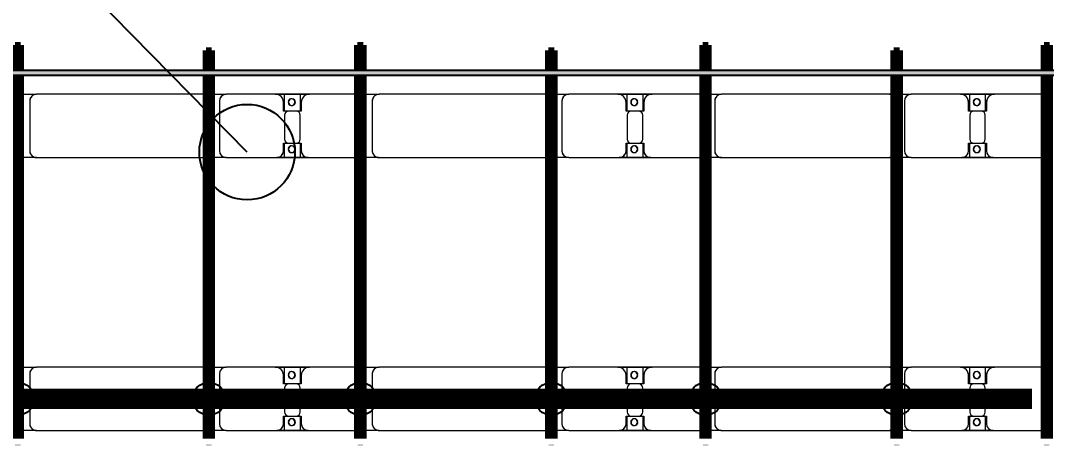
# Model space of a CAD drawing. Header units: millimetres. Extents: x -268744 to 115753, y -96240 to -10461.
# Drawn here: x -99085 to -91568, y -22607 to -19543 of the extents above; entities that cross this region are included whole.
import ezdxf

# ---------------------------------------------------------------- set-up
doc = ezdxf.new("R2010")
doc.units = ezdxf.units.MM
for name, color, linetype, lineweight in [('A-ANNO-DIMS', 211, 'Continuous', 9), ('A-ANNO-DIMS-900', 211, 'Continuous', 9), ('A-GENM', 13, 'Continuous', 9), ('S-BEAM', 12, 'Continuous', 9)]:
    doc.layers.add(name, color=color, linetype=linetype, lineweight=lineweight)
for name, color, linetype in [('GC-BICH NEO', 6, 'Continuous'), ('GC-DAY NEO', 5, 'Continuous'), ('GC-HOP 40x60 GIA CUONG', 1, 'Continuous')]:
    doc.layers.add(name, color=color, linetype=linetype)
doc.styles.add('Trebuchet MS', font='trebuc.ttf', dxfattribs={"width": 0.8, "height": 2700})
doc.dimstyles.new('Arc_Length_-_3mm_Trebuchet_MS_3', dxfattribs={"dimscale": 304.8, "dimtxt": 2783.567448, "dimasz": 2.952756, "dimexe": 4.429134, "dimexo": 4.429134, "dimgap": 0.885827, "dimtad": 1, "dimdec": 0, "dimrnd": 10, "dimzin": 0, "dimdsep": 46, "dimtxsty": 'Trebuchet MS', "dimblk1": 'OBLIQUE', "dimblk2": 'OBLIQUE', "dimsah": 1, "dimcen": 0.09, "dimdle": 2.952756, "dimazin": 0, "dimtfac": 1, "dimtdec": 4, "dimtix": 1, "dimtmove": 0, "dimatfit": 3, "dimfxl": 1, "dimtvp": 1, "dimtfill": 1, "dimtolj": 1, "dimtzin": 0, "dimarcsym": 2})

# ---------------------------------------------------------------- blocks, each defined once
blk = doc.blocks.new('Dầm C52 - Hộp 40x60-V24-KHUNG KẾT CẤU BÈ PIN 1')
at = {"layer": 'S-BEAM', "lineweight": 25}
blk.add_hatch(color=4, dxfattribs=at).paths.add_polyline_path([(-145811, -20), (145811, -20), (145811, 20), (-145811, 20)])
at = {"layer": 'S-BEAM', "color": 4, "lineweight": 25}
for p, q in [((-145811, 20), (145811, 20)), ((145811, -20), (-145811, -20))]:
    blk.add_line(p, q, dxfattribs=at)
blk = doc.blocks.new('Dầm C52 - Dầm C52-V2-KHUNG KẾT CẤU BÈ PIN 1')
at = {"layer": 'S-BEAM', "lineweight": 140}
h = blk.add_hatch(color=1, dxfattribs=at)
h.paths.add_polyline_path([(-25480.9, 20), (-25480.9, -20), (-25440.9, -20), (-25440.9, 20)])
h.paths.add_polyline_path([(-25400.9, 20), (-25400.9, -20), (-19440.9, -20), (-19443, 20), (-24983.5, 20)])
h.paths.add_polyline_path([(-19400.9, 20), (-19400.9, -20), (-13440.9, -20), (-13440.9, 20), (-18519.6, 20)])
h.paths.add_polyline_path([(-13400.9, -20), (-7440.9, -20), (-7440.9, 20), (-13400.9, 20)])
h.paths.add_polyline_path([(-7400.9, 20), (-7400.9, -20), (-1440.9, -20), (-1440.9, 20), (-6515.3, 20)])
h.paths.add_polyline_path([(-1400.9, 20), (-1400.9, -20), (4559.1, -20), (4559.1, 20), (-974.9, 20)])
h.paths.add_polyline_path([(4599.1, -20), (10559.1, -20), (10559.1, 20), (4599.1, 20)])
h.paths.add_polyline_path([(10599.1, -20), (16559.1, -20), (16559.1, 20), (10599.1, 20)])
h.paths.add_polyline_path([(16599.1, 20), (16599.1, -20), (22559.1, -20), (22559.1, 20), (17493.2, 20)])
h.paths.add_polyline_path([(22599.1, 20), (22599.1, -20), (25259.1, -20), (25259.1, 20), (23033.7, 20)])
h.paths.add_polyline_path([(25299.1, -20), (25480.9, -20), (25480.9, 20), (25299.1, 20)])
at = {"layer": 'S-BEAM', "color": 1, "lineweight": 140}
for p, q in [((22599.1, 20), (25259.1, 20)), ((25299.1, 20), (25480.9, 20)), ((25480.9, 20), (25480.9, -20)), ((25259.1, -20), (22599.1, -20)), ((25480.9, -20), (25299.1, -20))]:
    blk.add_line(p, q, dxfattribs=at)
blk = doc.blocks.new('Dầm C52 - Dầm C52-102503-KHUNG KẾT CẤU BÈ PIN 1')
at = {"layer": 'S-BEAM', "lineweight": 140}
h = blk.add_hatch(color=1, dxfattribs=at)
h.paths.add_polyline_path([(-25480.9, 20), (-25480.9, -20), (-25440.9, -20), (-25440.9, 20)])
h.paths.add_polyline_path([(-25400.9, 20), (-25400.9, -20), (-19440.9, -20), (-19443, 20), (-24983.5, 20)])
h.paths.add_polyline_path([(-19400.9, 20), (-19400.9, -20), (-13440.9, -20), (-13440.9, 20), (-17596.2, 20)])
h.paths.add_polyline_path([(-13400.9, -20), (-7440.9, -20), (-7440.9, 20), (-13400.9, 20)])
h.paths.add_polyline_path([(-7400.9, -20), (-1440.9, -20), (-1440.9, 20), (-7400.9, 20)])
h.paths.add_polyline_path([(-1400.9, -20), (4559.1, -20), (4559.1, 20), (-1400.9, 20)])
h.paths.add_polyline_path([(4599.1, -20), (10559.1, -20), (10559.1, 20), (4599.1, 20)])
h.paths.add_polyline_path([(10599.1, 20), (10599.1, -20), (16559.1, -20), (16559.1, 20), (11952.8, 20)])
h.paths.add_polyline_path([(16599.1, -20), (22559.1, -20), (22559.1, 20), (16599.1, 20)])
h.paths.add_polyline_path([(22599.1, -20), (25259.1, -20), (25259.1, 20), (22599.1, 20)])
h.paths.add_polyline_path([(25299.1, -20), (25441.8, -20), (25441.8, 20), (25299.1, 20)])
at = {"layer": 'S-BEAM', "color": 1, "lineweight": 140}
for p, q in [((22599.1, 20), (25259.1, 20)), ((25299.1, 20), (25441.8, 20)), ((25441.8, 20), (25441.8, -20)), ((25259.1, -20), (22599.1, -20)), ((25441.8, -20), (25299.1, -20))]:
    blk.add_line(p, q, dxfattribs=at)
blk = doc.blocks.new('Dai phao do pin - DẢI PHAO ĐỠ PIN-V74-KHUNG KẾT CẤU BÈ PIN 1')
at = {"layer": 'A-GENM', "color": 7}
for p, q in [((9302.6, 241.6), (9419.7, 241.6)), ((9302.6, 241.6), (9419.7, 241.6)), ((10650.3, 241.6), (9419.7, 241.6)), ((10650.3, 241.6), (10662.6, 241.6)), ((10650.3, 241.6), (10662.6, 241.6)), ((10702.6, 241.6), (10809.7, 241.6)), ((10702.6, 241.6), (10809.7, 241.6)), ((11169.7, 241.6), (10809.7, 241.6)), ((11169.7, 241.6), (11352.2, 241.6)), ((11352.2, 241.6), (11169.7, 241.6)), ((11237.8, 241.6), (11420.3, 241.6)), ((11237.8, 116.2), (11237.8, 241.6)), ((11420.3, 241.6), (11237.8, 241.6)), ((11352.2, 241.6), (11352.2, 116.2)), ((11770.3, 241.6), (11420.3, 241.6)), ((11812.6, 241.6), (11929.7, 241.6)), ((11812.6, 241.6), (11929.7, 241.6)), ((13160.3, 241.6), (11929.7, 241.6)), ((13160.3, 241.6), (13172.6, 241.6)), ((13160.3, 241.6), (13172.6, 241.6)), ((13212.6, 241.6), (13319.7, 241.6)), ((13212.6, 241.6), (13319.7, 241.6)), ((13679.7, 241.6), (13319.7, 241.6)), ((13679.7, 241.6), (13862.2, 241.6)), ((13862.2, 241.6), (13679.7, 241.6)), ((13747.8, 241.6), (13930.3, 241.6)), ((13747.8, 116.2), (13747.8, 241.6)), ((13930.3, 241.6), (13747.8, 241.6)), ((13862.2, 241.6), (13862.2, 116.2)), ((14280.3, 241.6), (13930.3, 241.6)), ((14280.3, 241.6), (14302.6, 241.6)), ((14280.3, 241.6), (14302.6, 241.6)), ((14342.6, 241.6), (14439.7, 241.6)), ((14342.6, 241.6), (14439.7, 241.6)), ((15670.3, 241.6), (14439.7, 241.6)), ((15670.3, 241.6), (15702.6, 241.6)), ((15670.3, 241.6), (15702.6, 241.6)), ((15742.6, 241.6), (15829.7, 241.6)), ((15742.6, 241.6), (15829.7, 241.6)), ((16189.7, 241.6), (15829.7, 241.6)), ((16189.7, 241.6), (16372.2, 241.6)), ((16372.2, 241.6), (16189.7, 241.6)), ((16257.8, 241.6), (16439.8, 241.6)), ((16257.8, 116.2), (16257.8, 241.6)), ((16439.8, 241.6), (16257.8, 241.6)), ((16372.2, 241.6), (16372.2, 116.2)), ((16790.3, 241.6), (16440.3, 241.6)), ((16790.3, 241.6), (16802.6, 241.6)), ((16790.3, 241.6), (16802.6, 241.6)), ((9310.3, -173.4), (9310.3, 191.6)), ((9369.7, 191.6), (9369.7, -173.4)), ((10759.7, 191.6), (10759.7, -173.4)), ((11229.7, 118.2), (11229.7, 181.6)), ((11360.3, 181.6), (11360.3, 118.2)), ((11820.3, -173.4), (11820.3, 191.6)), ((11879.7, 191.6), (11879.7, -173.4)), ((13269.7, 191.6), (13269.7, -173.4)), ((13739.7, 118.2), (13739.7, 181.6)), ((13870.3, 181.6), (13870.3, 118.2)), ((14389.7, 191.6), (14389.7, -173.4)), ((15779.7, 191.6), (15779.7, -173.4)), ((16249.7, 118.2), (16249.7, 181.6)), ((16380.3, 181.6), (16380.3, 118.2)), ((11322.2, 118.2), (11229.7, 118.2)), ((11237.8, 88.2), (11237.8, -88.2)), ((11360.3, 118.2), (11267.8, 118.2)), ((11352.2, -88.2), (11352.2, 88.2)), ((13832.2, 118.2), (13739.7, 118.2)), ((13747.8, 88.2), (13747.8, -88.2)), ((13870.3, 118.2), (13777.8, 118.2)), ((13862.2, -88.2), (13862.2, 88.2)), ((16342.2, 118.2), (16249.7, 118.2)), ((16257.8, 88.2), (16257.8, -88.2)), ((16380.3, 118.2), (16287.8, 118.2)), ((16372.2, -88.2), (16372.2, 88.2)), ((11229.7, -173.4), (11229.7, -118.2)), ((11229.7, -118.2), (11322.2, -118.2)), ((11237.8, -223.4), (11237.8, -116.2)), ((11267.8, -118.2), (11360.3, -118.2)), ((11352.2, -116.2), (11352.2, -223.4)), ((11360.3, -118.2), (11360.3, -173.4)), ((13739.7, -173.4), (13739.7, -118.2)), ((13739.7, -118.2), (13832.2, -118.2)), ((13747.8, -223.4), (13747.8, -116.2)), ((13777.8, -118.2), (13870.3, -118.2)), ((13862.2, -116.2), (13862.2, -223.4)), ((13870.3, -118.2), (13870.3, -173.4)), ((16249.7, -173.4), (16249.7, -118.2)), ((16249.7, -118.2), (16342.2, -118.2)), ((16257.8, -223.4), (16257.8, -116.2)), ((16287.8, -118.2), (16380.3, -118.2)), ((16372.2, -116.2), (16372.2, -223.4)), ((16380.3, -118.2), (16380.3, -173.4)), ((9419.7, -223.4), (9302.6, -223.4)), ((9419.7, -223.4), (9302.6, -223.4)), ((9419.7, -223.4), (10650.3, -223.4)), ((10662.6, -223.4), (10650.3, -223.4)), ((10662.6, -223.4), (10650.3, -223.4)), ((10809.7, -223.4), (10702.6, -223.4)), ((10809.7, -223.4), (10702.6, -223.4)), ((10809.7, -223.4), (11179.7, -223.4)), ((11352.2, -223.4), (11179.7, -223.4)), ((11179.7, -223.4), (11352.2, -223.4)), ((11410.3, -223.4), (11237.8, -223.4)), ((11237.8, -223.4), (11410.3, -223.4)), ((11410.3, -223.4), (11770.3, -223.4)), ((11929.7, -223.4), (11812.6, -223.4)), ((11929.7, -223.4), (11812.6, -223.4)), ((11929.7, -223.4), (13160.3, -223.4)), ((13172.6, -223.4), (13160.3, -223.4)), ((13172.6, -223.4), (13160.3, -223.4)), ((13319.7, -223.4), (13212.6, -223.4)), ((13319.7, -223.4), (13212.6, -223.4)), ((13319.7, -223.4), (13689.7, -223.4)), ((13862.2, -223.4), (13689.7, -223.4)), ((13689.7, -223.4), (13862.2, -223.4)), ((13920.3, -223.4), (13747.8, -223.4)), ((13747.8, -223.4), (13920.3, -223.4)), ((13920.3, -223.4), (14280.3, -223.4)), ((14302.6, -223.4), (14280.3, -223.4)), ((14302.6, -223.4), (14280.3, -223.4)), ((14439.7, -223.4), (14342.6, -223.4)), ((14439.7, -223.4), (14342.6, -223.4)), ((14439.7, -223.4), (15670.3, -223.4)), ((15702.6, -223.4), (15670.3, -223.4)), ((15702.6, -223.4), (15670.3, -223.4)), ((15829.7, -223.4), (15742.6, -223.4)), ((15829.7, -223.4), (15742.6, -223.4)), ((15829.7, -223.4), (16199.7, -223.4)), ((16372.2, -223.4), (16199.7, -223.4)), ((16199.7, -223.4), (16372.2, -223.4)), ((16430.3, -223.4), (16257.8, -223.4)), ((16257.8, -223.4), (16430.3, -223.4)), ((16430.3, -223.4), (16790.3, -223.4)), ((16802.6, -223.4), (16790.3, -223.4)), ((16802.6, -223.4), (16790.3, -223.4))]:
    blk.add_line(p, q, dxfattribs=at)
for centre, radius, start, end in [((9419.7, 191.6), 50, 90, 180), ((9419.7, 191.6), 50, 105, 135), ((10650.3, 191.6), 50, 75.72455, 90), ((10650.3, 191.6), 50, 75.72455, 90), ((10809.7, 191.6), 50, 90, 180), ((10809.7, 191.6), 50, 105, 180), ((11169.7, 181.6), 60, 360, 90), ((11169.7, 181.6), 60, 360, 60), ((11420.3, 181.6), 60, 90, 180), ((11420.3, 181.6), 60, 120, 180), ((11929.7, 191.6), 50, 90, 180), ((11929.7, 191.6), 50, 105, 135), ((13160.3, 191.6), 50, 75.72455, 90), ((13160.3, 191.6), 50, 75.72455, 90), ((13319.7, 191.6), 50, 90, 180), ((13319.7, 191.6), 50, 105, 180), ((13679.7, 181.6), 60, 360, 90), ((13679.7, 181.6), 60, 360, 60), ((13930.3, 181.6), 60, 90, 180), ((13930.3, 181.6), 60, 120, 180), ((14280.3, 191.6), 50, 75, 90), ((14439.7, 191.6), 50, 90, 180), ((14439.7, 191.6), 50, 105, 135), ((15670.3, 191.6), 50, 45, 90), ((15670.3, 191.6), 50, 60, 90), ((15829.7, 191.6), 50, 90, 180), ((15829.7, 191.6), 50, 105, 180), ((16189.7, 181.6), 60, 0, 90), ((16189.7, 181.6), 60, 0, 60), ((16440.3, 181.6), 60, 90, 180), ((16440.3, 181.6), 60, 120, 180), ((16790.3, 191.6), 50, 75.72455, 90), ((9260.3, 191.6), 50, 360, 30), ((9260.3, 191.6), 50, 360, 30), ((9419.7, 191.6), 50, 150, 180), ((11288.6, 183.2), 25, 360, 180), ((11288.6, 183.2), 25, 180, 0), ((11288.6, 183.2), 25, 360, 165), ((11291.4, 183.2), 25, 360, 180), ((11291.4, 183.2), 25, 90, 180), ((11291.4, 183.2), 25, 180, 0), ((11291.4, 183.2), 25, 180, 300), ((11288.6, 183.2), 25, 210, 0), ((11291.4, 183.2), 25, 15, 75), ((11291.4, 183.2), 25, 330, 345), ((11770.3, 191.6), 50, 360, 30), ((11770.3, 191.6), 50, 360, 30), ((11929.7, 191.6), 50, 150, 180), ((13798.6, 183.2), 25, 0, 180), ((13798.6, 183.2), 25, 180, 0), ((13798.6, 183.2), 25, 360, 165), ((13801.4, 183.2), 25, 0, 180), ((13801.4, 183.2), 25, 90, 180), ((13801.4, 183.2), 25, 180, 0), ((13801.4, 183.2), 25, 180, 300), ((13798.6, 183.2), 25, 210, 360), ((13801.4, 183.2), 25, 15, 75), ((13801.4, 183.2), 25, 330, 345), ((14439.7, 191.6), 50, 150, 180), ((16308.6, 183.2), 25, 0, 180), ((16308.6, 183.2), 25, 180, 0), ((16308.6, 183.2), 25, 360, 165), ((16311.4, 183.2), 25, 0, 180), ((16311.4, 183.2), 25, 90, 180), ((16311.4, 183.2), 25, 180, 360), ((16311.4, 183.2), 25, 180, 300), ((16308.6, 183.2), 25, 210, 0), ((16311.4, 183.2), 25, 15, 75), ((16311.4, 183.2), 25, 330, 345), ((11267.8, 88.2), 30, 90, 180), ((11322.2, 88.2), 30, 0, 90), ((13777.8, 88.2), 30, 90, 180), ((13832.2, 88.2), 30, 360, 90), ((16287.8, 88.2), 30, 90, 180), ((16342.2, 88.2), 30, 0, 90), ((11267.8, -88.2), 30, 180, 270), ((11288.6, -161.8), 25, 0, 180), ((11288.6, -161.8), 25, 105, 165), ((11291.4, -161.8), 25, 0, 180), ((11291.4, -161.8), 25, 105, 180), ((11288.6, -161.8), 25, 360, 75), ((11291.4, -161.8), 25, 15, 75), ((11322.2, -88.2), 30, 270, 0), ((13777.8, -88.2), 30, 180, 270), ((13798.6, -161.8), 25, 0, 180), ((13798.6, -161.8), 25, 105, 165), ((13801.4, -161.8), 25, 0, 180), ((13801.4, -161.8), 25, 105, 180), ((13798.6, -161.8), 25, 0, 75), ((13801.4, -161.8), 25, 15, 75), ((13832.2, -88.2), 30, 270, 0), ((16287.8, -88.2), 30, 180, 270), ((16308.6, -161.8), 25, 360, 180), ((16308.6, -161.8), 25, 105, 165), ((16311.4, -161.8), 25, 0, 180), ((16311.4, -161.8), 25, 105, 180), ((16308.6, -161.8), 25, 0, 75), ((16311.4, -161.8), 25, 15, 75), ((16342.2, -88.2), 30, 270, 0), ((9260.3, -173.4), 50, 330, 360), ((9260.3, -173.4), 50, 330, 360), ((9419.7, -173.4), 50, 180, 270), ((9419.7, -173.4), 50, 180, 210), ((9419.7, -173.4), 50, 240, 270), ((10650.3, -173.4), 50, 270, 284.27545), ((10809.7, -173.4), 50, 180, 270), ((10809.7, -173.4), 50, 180, 255), ((11179.7, -173.4), 50, 270, 0), ((11179.7, -173.4), 50, 285, 0), ((11288.6, -161.8), 25, 180, 0), ((11288.6, -161.8), 25, 195, 0), ((11291.4, -161.8), 25, 180, 0), ((11291.4, -161.8), 25, 180, 270), ((11291.4, -161.8), 25, 285, 345), ((11410.3, -173.4), 50, 180, 270), ((11410.3, -173.4), 50, 180, 255), ((11770.3, -173.4), 50, 330, 360), ((11770.3, -173.4), 50, 330, 360), ((11929.7, -173.4), 50, 180, 270), ((11929.7, -173.4), 50, 180, 210), ((11929.7, -173.4), 50, 240, 270), ((13160.3, -173.4), 50, 270, 284.27545), ((13319.7, -173.4), 50, 180, 270), ((13319.7, -173.4), 50, 180, 255), ((13689.7, -173.4), 50, 270, 360), ((13689.7, -173.4), 50, 285, 360), ((13798.6, -161.8), 25, 180, 0), ((13798.6, -161.8), 25, 195, 0), ((13801.4, -161.8), 25, 180, 0), ((13801.4, -161.8), 25, 180, 270), ((13801.4, -161.8), 25, 285, 345), ((13920.3, -173.4), 50, 180, 270), ((13920.3, -173.4), 50, 180, 255), ((14280.3, -173.4), 50, 270, 285), ((14439.7, -173.4), 50, 180, 270), ((14439.7, -173.4), 50, 180, 210), ((14439.7, -173.4), 50, 240, 270), ((15670.3, -173.4), 50, 270, 315), ((15670.3, -173.4), 50, 285, 300), ((15829.7, -173.4), 50, 180, 270), ((15829.7, -173.4), 50, 180, 255), ((16199.7, -173.4), 50, 270, 360), ((16199.7, -173.4), 50, 285, 360), ((16308.6, -161.8), 25, 180, 360), ((16308.6, -161.8), 25, 195, 360), ((16311.4, -161.8), 25, 180, 0), ((16311.4, -161.8), 25, 180, 270), ((16311.4, -161.8), 25, 285, 345), ((16430.3, -173.4), 50, 180, 270), ((16430.3, -173.4), 50, 180, 255), ((16790.3, -173.4), 50, 270, 284.27545)]:
    blk.add_arc(centre, radius, start, end, dxfattribs=at)
blk = doc.blocks.new('Dai phao do pin - DẢI PHAO ĐỠ PIN-V75-KHUNG KẾT CẤU BÈ PIN 1')
at = {"layer": 'A-GENM', "color": 7}
for p, q in [((9302.6, 241.6), (9419.7, 241.6)), ((9302.6, 241.6), (9419.7, 241.6)), ((10650.3, 241.6), (9419.7, 241.6)), ((10650.3, 241.6), (10662.6, 241.6)), ((10650.3, 241.6), (10662.6, 241.6)), ((10702.6, 241.6), (10809.7, 241.6)), ((10702.6, 241.6), (10809.7, 241.6)), ((11169.7, 241.6), (10809.7, 241.6)), ((11169.7, 241.6), (11352.2, 241.6)), ((11352.2, 241.6), (11169.7, 241.6)), ((11237.8, 241.6), (11420.3, 241.6)), ((11237.8, 116.2), (11237.8, 241.6)), ((11420.3, 241.6), (11237.8, 241.6)), ((11352.2, 241.6), (11352.2, 116.2)), ((11770.3, 241.6), (11420.3, 241.6)), ((11812.6, 241.6), (11929.7, 241.6)), ((11812.6, 241.6), (11929.7, 241.6)), ((13160.3, 241.6), (11929.7, 241.6)), ((13160.3, 241.6), (13172.6, 241.6)), ((13160.3, 241.6), (13172.6, 241.6)), ((13212.6, 241.6), (13319.7, 241.6)), ((13212.6, 241.6), (13319.7, 241.6)), ((13679.7, 241.6), (13319.7, 241.6)), ((13679.7, 241.6), (13862.2, 241.6)), ((13862.2, 241.6), (13679.7, 241.6)), ((13747.8, 241.6), (13930.3, 241.6)), ((13747.8, 116.2), (13747.8, 241.6)), ((13930.3, 241.6), (13747.8, 241.6)), ((13862.2, 241.6), (13862.2, 116.2)), ((14280.3, 241.6), (13930.3, 241.6)), ((14280.3, 241.6), (14302.6, 241.6)), ((14280.3, 241.6), (14302.6, 241.6)), ((14342.6, 241.6), (14439.7, 241.6)), ((14342.6, 241.6), (14439.7, 241.6)), ((15670.3, 241.6), (14439.7, 241.6)), ((15670.3, 241.6), (15702.6, 241.6)), ((15670.3, 241.6), (15702.6, 241.6)), ((15742.6, 241.6), (15829.7, 241.6)), ((15742.6, 241.6), (15829.7, 241.6)), ((16189.7, 241.6), (15829.7, 241.6)), ((16189.7, 241.6), (16372.2, 241.6)), ((16372.2, 241.6), (16189.7, 241.6)), ((16257.8, 241.6), (16439.8, 241.6)), ((16257.8, 116.2), (16257.8, 241.6)), ((16439.8, 241.6), (16257.8, 241.6)), ((16372.2, 241.6), (16372.2, 116.2)), ((16790.3, 241.6), (16440.3, 241.6)), ((16790.3, 241.6), (16802.6, 241.6)), ((16790.3, 241.6), (16802.6, 241.6)), ((9310.3, -173.4), (9310.3, 191.6)), ((9369.7, 191.6), (9369.7, -173.4)), ((10759.7, 191.6), (10759.7, -173.4)), ((11229.7, 118.2), (11229.7, 181.6)), ((11360.3, 181.6), (11360.3, 118.2)), ((11820.3, -173.4), (11820.3, 191.6)), ((11879.7, 191.6), (11879.7, -173.4)), ((13269.7, 191.6), (13269.7, -173.4)), ((13739.7, 118.2), (13739.7, 181.6)), ((13870.3, 181.6), (13870.3, 118.2)), ((14389.7, 191.6), (14389.7, -173.4)), ((15779.7, 191.6), (15779.7, -173.4)), ((16249.7, 118.2), (16249.7, 181.6)), ((16380.3, 181.6), (16380.3, 118.2)), ((11322.2, 118.2), (11229.7, 118.2)), ((11237.8, 88.2), (11237.8, -88.2)), ((11360.3, 118.2), (11267.8, 118.2)), ((11352.2, -88.2), (11352.2, 88.2)), ((13832.2, 118.2), (13739.7, 118.2)), ((13747.8, 88.2), (13747.8, -88.2)), ((13870.3, 118.2), (13777.8, 118.2)), ((13862.2, -88.2), (13862.2, 88.2)), ((16342.2, 118.2), (16249.7, 118.2)), ((16257.8, 88.2), (16257.8, -88.2)), ((16380.3, 118.2), (16287.8, 118.2)), ((16372.2, -88.2), (16372.2, 88.2)), ((11229.7, -173.4), (11229.7, -118.2)), ((11229.7, -118.2), (11322.2, -118.2)), ((11237.8, -223.4), (11237.8, -116.2)), ((11267.8, -118.2), (11360.3, -118.2)), ((11352.2, -116.2), (11352.2, -223.4)), ((11360.3, -118.2), (11360.3, -173.4)), ((13739.7, -173.4), (13739.7, -118.2)), ((13739.7, -118.2), (13832.2, -118.2)), ((13747.8, -223.4), (13747.8, -116.2)), ((13777.8, -118.2), (13870.3, -118.2)), ((13862.2, -116.2), (13862.2, -223.4)), ((13870.3, -118.2), (13870.3, -173.4)), ((16249.7, -173.4), (16249.7, -118.2)), ((16249.7, -118.2), (16342.2, -118.2)), ((16257.8, -223.4), (16257.8, -116.2)), ((16287.8, -118.2), (16380.3, -118.2)), ((16372.2, -116.2), (16372.2, -223.4)), ((16380.3, -118.2), (16380.3, -173.4)), ((9419.7, -223.4), (9302.6, -223.4)), ((9419.7, -223.4), (9302.6, -223.4)), ((9419.7, -223.4), (10650.3, -223.4)), ((10662.6, -223.4), (10650.3, -223.4)), ((10662.6, -223.4), (10650.3, -223.4)), ((10809.7, -223.4), (10702.6, -223.4)), ((10809.7, -223.4), (10702.6, -223.4)), ((10809.7, -223.4), (11179.7, -223.4)), ((11352.2, -223.4), (11179.7, -223.4)), ((11179.7, -223.4), (11352.2, -223.4)), ((11410.3, -223.4), (11237.8, -223.4)), ((11237.8, -223.4), (11410.3, -223.4)), ((11410.3, -223.4), (11770.3, -223.4)), ((11929.7, -223.4), (11812.6, -223.4)), ((11929.7, -223.4), (11812.6, -223.4)), ((11929.7, -223.4), (13160.3, -223.4)), ((13172.6, -223.4), (13160.3, -223.4)), ((13172.6, -223.4), (13160.3, -223.4)), ((13319.7, -223.4), (13212.6, -223.4)), ((13319.7, -223.4), (13212.6, -223.4)), ((13319.7, -223.4), (13689.7, -223.4)), ((13862.2, -223.4), (13689.7, -223.4)), ((13689.7, -223.4), (13862.2, -223.4)), ((13920.3, -223.4), (13747.8, -223.4)), ((13747.8, -223.4), (13920.3, -223.4)), ((13920.3, -223.4), (14280.3, -223.4)), ((14302.6, -223.4), (14280.3, -223.4)), ((14302.6, -223.4), (14280.3, -223.4)), ((14439.7, -223.4), (14342.6, -223.4)), ((14439.7, -223.4), (14342.6, -223.4)), ((14439.7, -223.4), (15670.3, -223.4)), ((15702.6, -223.4), (15670.3, -223.4)), ((15702.6, -223.4), (15670.3, -223.4)), ((15829.7, -223.4), (15742.6, -223.4)), ((15829.7, -223.4), (15742.6, -223.4)), ((15829.7, -223.4), (16199.7, -223.4)), ((16372.2, -223.4), (16199.7, -223.4)), ((16199.7, -223.4), (16372.2, -223.4)), ((16430.3, -223.4), (16257.8, -223.4)), ((16257.8, -223.4), (16430.3, -223.4)), ((16430.3, -223.4), (16790.3, -223.4)), ((16802.6, -223.4), (16790.3, -223.4)), ((16802.6, -223.4), (16790.3, -223.4))]:
    blk.add_line(p, q, dxfattribs=at)
for centre, radius, start, end in [((9419.7, 191.6), 50, 90, 180), ((9419.7, 191.6), 50, 105, 135), ((10650.3, 191.6), 50, 75.72455, 90), ((10650.3, 191.6), 50, 75.72455, 90), ((10809.7, 191.6), 50, 90, 180), ((10809.7, 191.6), 50, 105, 180), ((11169.7, 181.6), 60, 360, 90), ((11169.7, 181.6), 60, 360, 60), ((11420.3, 181.6), 60, 90, 180), ((11420.3, 181.6), 60, 120, 180), ((11929.7, 191.6), 50, 90, 180), ((11929.7, 191.6), 50, 105, 135), ((13160.3, 191.6), 50, 75.72455, 90), ((13160.3, 191.6), 50, 75.72455, 90), ((13319.7, 191.6), 50, 90, 180), ((13319.7, 191.6), 50, 105, 180), ((13679.7, 181.6), 60, 360, 90), ((13679.7, 181.6), 60, 360, 60), ((13930.3, 181.6), 60, 90, 180), ((13930.3, 181.6), 60, 120, 180), ((14280.3, 191.6), 50, 75, 90), ((14439.7, 191.6), 50, 90, 180), ((14439.7, 191.6), 50, 105, 135), ((15670.3, 191.6), 50, 45, 90), ((15670.3, 191.6), 50, 60, 90), ((15829.7, 191.6), 50, 90, 180), ((15829.7, 191.6), 50, 105, 180), ((16189.7, 181.6), 60, 0, 90), ((16189.7, 181.6), 60, 0, 60), ((16440.3, 181.6), 60, 90, 180), ((16440.3, 181.6), 60, 120, 180), ((16790.3, 191.6), 50, 75.72455, 90), ((9260.3, 191.6), 50, 360, 30), ((9260.3, 191.6), 50, 360, 30), ((9419.7, 191.6), 50, 150, 180), ((11288.6, 183.2), 25, 360, 180), ((11288.6, 183.2), 25, 180, 0), ((11288.6, 183.2), 25, 360, 165), ((11291.4, 183.2), 25, 360, 180), ((11291.4, 183.2), 25, 90, 180), ((11291.4, 183.2), 25, 180, 0), ((11291.4, 183.2), 25, 180, 300), ((11288.6, 183.2), 25, 210, 0), ((11291.4, 183.2), 25, 15, 75), ((11291.4, 183.2), 25, 330, 345), ((11770.3, 191.6), 50, 360, 30), ((11770.3, 191.6), 50, 360, 30), ((11929.7, 191.6), 50, 150, 180), ((13798.6, 183.2), 25, 0, 180), ((13798.6, 183.2), 25, 180, 0), ((13798.6, 183.2), 25, 360, 165), ((13801.4, 183.2), 25, 0, 180), ((13801.4, 183.2), 25, 90, 180), ((13801.4, 183.2), 25, 180, 0), ((13801.4, 183.2), 25, 180, 300), ((13798.6, 183.2), 25, 210, 360), ((13801.4, 183.2), 25, 15, 75), ((13801.4, 183.2), 25, 330, 345), ((14439.7, 191.6), 50, 150, 180), ((16308.6, 183.2), 25, 0, 180), ((16308.6, 183.2), 25, 180, 0), ((16308.6, 183.2), 25, 360, 165), ((16311.4, 183.2), 25, 0, 180), ((16311.4, 183.2), 25, 90, 180), ((16311.4, 183.2), 25, 180, 360), ((16311.4, 183.2), 25, 180, 300), ((16308.6, 183.2), 25, 210, 0), ((16311.4, 183.2), 25, 15, 75), ((16311.4, 183.2), 25, 330, 345), ((11267.8, 88.2), 30, 90, 180), ((11322.2, 88.2), 30, 0, 90), ((13777.8, 88.2), 30, 90, 180), ((13832.2, 88.2), 30, 360, 90), ((16287.8, 88.2), 30, 90, 180), ((16342.2, 88.2), 30, 0, 90), ((11267.8, -88.2), 30, 180, 270), ((11288.6, -161.8), 25, 0, 180), ((11288.6, -161.8), 25, 105, 165), ((11291.4, -161.8), 25, 0, 180), ((11291.4, -161.8), 25, 105, 180), ((11288.6, -161.8), 25, 360, 75), ((11291.4, -161.8), 25, 15, 75), ((11322.2, -88.2), 30, 270, 0), ((13777.8, -88.2), 30, 180, 270), ((13798.6, -161.8), 25, 0, 180), ((13798.6, -161.8), 25, 105, 165), ((13801.4, -161.8), 25, 0, 180), ((13801.4, -161.8), 25, 105, 180), ((13798.6, -161.8), 25, 0, 75), ((13801.4, -161.8), 25, 15, 75), ((13832.2, -88.2), 30, 270, 0), ((16287.8, -88.2), 30, 180, 270), ((16308.6, -161.8), 25, 360, 180), ((16308.6, -161.8), 25, 105, 165), ((16311.4, -161.8), 25, 0, 180), ((16311.4, -161.8), 25, 105, 180), ((16308.6, -161.8), 25, 0, 75), ((16311.4, -161.8), 25, 15, 75), ((16342.2, -88.2), 30, 270, 0), ((9260.3, -173.4), 50, 330, 360), ((9260.3, -173.4), 50, 330, 360), ((9419.7, -173.4), 50, 180, 270), ((9419.7, -173.4), 50, 180, 210), ((9419.7, -173.4), 50, 240, 270), ((10650.3, -173.4), 50, 270, 284.27545), ((10809.7, -173.4), 50, 180, 270), ((10809.7, -173.4), 50, 180, 255), ((11179.7, -173.4), 50, 270, 0), ((11179.7, -173.4), 50, 285, 0), ((11288.6, -161.8), 25, 180, 0), ((11288.6, -161.8), 25, 195, 0), ((11291.4, -161.8), 25, 180, 0), ((11291.4, -161.8), 25, 180, 270), ((11291.4, -161.8), 25, 285, 345), ((11410.3, -173.4), 50, 180, 270), ((11410.3, -173.4), 50, 180, 255), ((11770.3, -173.4), 50, 330, 360), ((11770.3, -173.4), 50, 330, 360), ((11929.7, -173.4), 50, 180, 270), ((11929.7, -173.4), 50, 180, 210), ((11929.7, -173.4), 50, 240, 270), ((13160.3, -173.4), 50, 270, 284.27545), ((13319.7, -173.4), 50, 180, 270), ((13319.7, -173.4), 50, 180, 255), ((13689.7, -173.4), 50, 270, 360), ((13689.7, -173.4), 50, 285, 360), ((13798.6, -161.8), 25, 180, 0), ((13798.6, -161.8), 25, 195, 0), ((13801.4, -161.8), 25, 180, 0), ((13801.4, -161.8), 25, 180, 270), ((13801.4, -161.8), 25, 285, 345), ((13920.3, -173.4), 50, 180, 270), ((13920.3, -173.4), 50, 180, 255), ((14280.3, -173.4), 50, 270, 285), ((14439.7, -173.4), 50, 180, 270), ((14439.7, -173.4), 50, 180, 210), ((14439.7, -173.4), 50, 240, 270), ((15670.3, -173.4), 50, 270, 315), ((15670.3, -173.4), 50, 285, 300), ((15829.7, -173.4), 50, 180, 270), ((15829.7, -173.4), 50, 180, 255), ((16199.7, -173.4), 50, 270, 360), ((16199.7, -173.4), 50, 285, 360), ((16308.6, -161.8), 25, 180, 360), ((16308.6, -161.8), 25, 195, 360), ((16311.4, -161.8), 25, 180, 0), ((16311.4, -161.8), 25, 180, 270), ((16311.4, -161.8), 25, 285, 345), ((16430.3, -173.4), 50, 180, 270), ((16430.3, -173.4), 50, 180, 255), ((16790.3, -173.4), 50, 270, 284.27545)]:
    blk.add_arc(centre, radius, start, end, dxfattribs=at)
blk = doc.blocks.new('be pin 1_rvt-1-KHUNG KẾT CẤU BÈ PIN 1')
at = {"layer": 'A-GENM', "lineweight": 9}
for name, p in [('Dai phao do pin - DẢI PHAO ĐỠ PIN-V75-KHUNG KẾT CẤU BÈ PIN 1', (-108388.1, -20324.7)), ('Dai phao do pin - DẢI PHAO ĐỠ PIN-V74-KHUNG KẾT CẤU BÈ PIN 1', (-108388.1, -22324.7))]:
    blk.add_blockref(name, p, dxfattribs=at)
at = {"layer": 'S-BEAM', "lineweight": 9, "rotation": 90.00000000032618}
for name, p in [('Dầm C52 - Dầm C52-V2-KHUNG KẾT CẤU BÈ PIN 1', (-99105.5, -45205.6)), ('Dầm C52 - Dầm C52-102503-KHUNG KẾT CẤU BÈ PIN 1', (-97705.5, -45205.6)), ('Dầm C52 - Dầm C52-V2-KHUNG KẾT CẤU BÈ PIN 1', (-96595.5, -45205.6)), ('Dầm C52 - Dầm C52-102503-KHUNG KẾT CẤU BÈ PIN 1', (-95195.5, -45205.6)), ('Dầm C52 - Dầm C52-V2-KHUNG KẾT CẤU BÈ PIN 1', (-94065.5, -45205.6)), ('Dầm C52 - Dầm C52-102503-KHUNG KẾT CẤU BÈ PIN 1', (-92665.5, -45205.6)), ('Dầm C52 - Dầm C52-V2-KHUNG KẾT CẤU BÈ PIN 1', (-91565.5, -45205.6))]:
    blk.add_blockref(name, p, dxfattribs=at)
at = {"layer": 'S-BEAM', "lineweight": 9}
blk.add_blockref('Dầm C52 - Hộp 40x60-V24-KHUNG KẾT CẤU BÈ PIN 1', (-110896.7, -19926.5), dxfattribs=at)
blk = doc.blocks.new('DIMBLOCK4-KHUNG KẾT CẤU BÈ PIN 1')
at = {"layer": 'A-ANNO-DIMS-900', "transparency": 16777216}
for p, q in [((-110909, -14861.3), (-110909, -13511.3)), ((-38074, -14861.3), (-38074, -13511.3)), ((-110909, -14861.3), (-38074, -14861.3)), ((-110909, -14861.3), (-110909, -18738.1)), ((-38074, -14861.3), (-38074, -18738.1))]:
    blk.add_line(p, q, dxfattribs=at)
at = {"layer": 'A-ANNO-DIMS-900', "lineweight": 70, "transparency": 16777216}
for p, q in [((-110909, -14861.3), (-110459, -14411.3)), ((-38074, -14861.3), (-37624, -14411.3)), ((-110909, -14861.3), (-111359, -15311.3)), ((-38074, -14861.3), (-38524, -15311.3))]:
    blk.add_line(p, q, dxfattribs=at)
at = {"layer": 'A-ANNO-DIMS-900', "color": 0, "transparency": 16777216, "insert": (-78029.9, -11136.4), "char_height": 2700, "width": 8492.24, "attachment_point": 1, "line_spacing_factor": 1.048425, "style": 'Trebuchet MS', "bg_fill": 3, "box_fill_scale": 1.25, "bg_fill_color": 256, "bg_fill_true_color": 13158600, "bg_fill_transparency": 0}
blk.add_mtext('72840', dxfattribs=at)
blk = doc.blocks.new('_Oblique')
at = {"color": 0, "linetype": 'ByBlock', "lineweight": -2}
blk.add_line((-0.5, -0.5), (0.5, 0.5), dxfattribs=at)

msp = doc.modelspace()

# ---------------------------------------------------------------- linework, layer by layer
at = {"layer": 'GC-BICH NEO'}
msp.add_circle((-97424.7, -20507.6), 350, dxfattribs=at)
at = {"layer": 'GC-HOP 40x60 GIA CUONG', "const_width": 150}
msp.add_lwpolyline([(-106225.9, -22315.6), (-91674.7, -22315.6)], dxfattribs=at)
at = {"layer": 'GC-HOP 40x60 GIA CUONG'}
for centre in [(-99105.5, -22315.6), (-97705.5, -22315.6), (-96595.5, -22315.6), (-95195.5, -22315.6), (-94065.5, -22315.6), (-92665.5, -22315.6)]:
    msp.add_circle(centre, 120, dxfattribs=at)

# ---------------------------------------------------------------- block references
at = {"lineweight": 5}
msp.add_blockref('be pin 1_rvt-1-KHUNG KẾT CẤU BÈ PIN 1', (0, 0), dxfattribs=at)

# ---------------------------------------------------------------- next in the draw order: dimensions: what is measured, and where the dimension line sits
at = {"layer": 'A-ANNO-DIMS'}
dim = msp.add_linear_dim(base=(-38074, -14861.3), p1=(-110909, -20088.1), p2=(-38074, -20088.1), angle=0, dimstyle='Arc_Length_-_3mm_Trebuchet_MS_3', override={"dimpost": '<>', "dimfxl": 72835}, dxfattribs=at)
dim.commit()
dim.dimension.update_dxf_attribs({"geometry": 'DIMBLOCK4-KHUNG KẾT CẤU BÈ PIN 1', "text_midpoint": (-74491.5, -13217.6)})

# ---------------------------------------------------------------- next in the draw order: linework, layer by layer
at = {"layer": 'GC-DAY NEO'}
msp.add_line((-97424.7, -20507.6), (-103028.2, -14797.9), dxfattribs=at)

doc.saveas('drawing.dxf')
